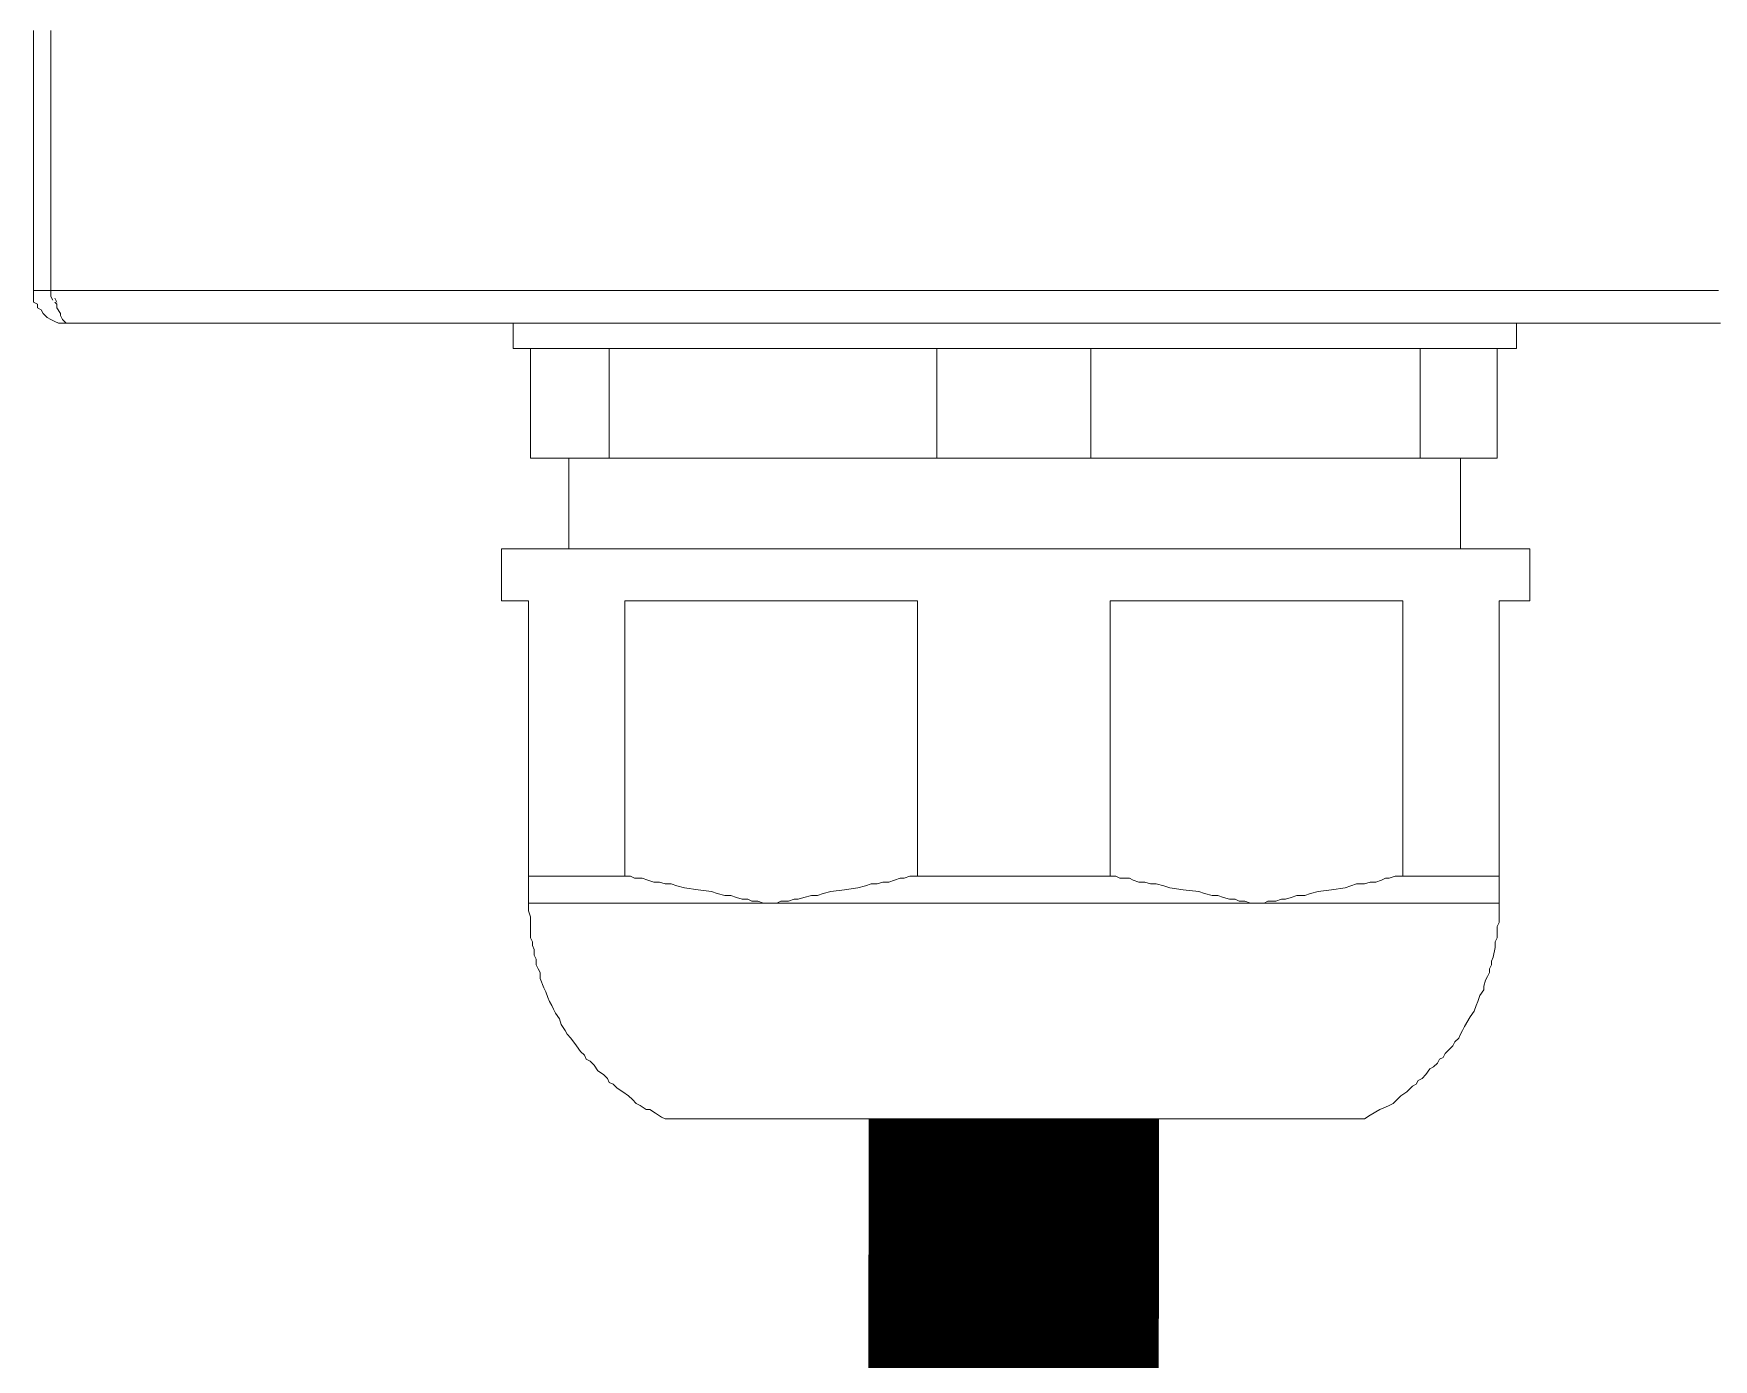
# Model space of a CAD drawing. Header units: millimetres. Extents: x 2497.4 to 2515.8, y 479.1 to 489.2.
# Drawn here: x 2504.925 to 2505.0407, y 481.9654 to 482.0567 of the extents above; entities that cross this region are included whole.
import ezdxf

# ---------------------------------------------------------------- set-up
doc = ezdxf.new("R2010")
doc.units = ezdxf.units.MM

# ---------------------------------------------------------------- blocks, each defined once
blk = doc.blocks.new('G$C8D530D04')
at = {"color": 1, "lineweight": 9}
for points in [[(0.39392, -0.50468), (0.39392, -0.50441), (0.39392, -0.50401), (0.39392, -0.50375), (0.39392, -0.50349), (0.39392, -0.50322), (0.39392, -0.50282), (0.39392, -0.50242), (0.39392, -0.50203), (0.39392, -0.50163), (0.39392, -0.5011), (0.39392, -0.50057), (0.39392, -0.50004), (0.39392, -0.49951), (0.39392, -0.49884), (0.39392, -0.49818), (0.39392, -0.49752), (0.39392, -0.49685), (0.39392, -0.49619), (0.39392, -0.49539), (0.39392, -0.49473), (0.39392, -0.49394), (0.39392, -0.49301), (0.39392, -0.49221), (0.39392, -0.49142), (0.39392, -0.49049), (0.39392, -0.48956), (0.39392, -0.48863), (0.39392, -0.4877), (0.39392, -0.48677)], [(0.39511, -0.50468), (0.39511, -0.50441), (0.39511, -0.50401), (0.39511, -0.50375), (0.39511, -0.50349), (0.39511, -0.50322), (0.39511, -0.50282), (0.39511, -0.50242), (0.39511, -0.50203), (0.39511, -0.50163), (0.39511, -0.5011), (0.39511, -0.50057), (0.39511, -0.50004), (0.39511, -0.49951), (0.39511, -0.49884), (0.39511, -0.49818), (0.39511, -0.49752), (0.39511, -0.49685), (0.39511, -0.49619), (0.39511, -0.49539), (0.39511, -0.49473), (0.39511, -0.49394), (0.39511, -0.49301), (0.39511, -0.49221), (0.39511, -0.49142), (0.39511, -0.49049), (0.39511, -0.48956), (0.39511, -0.48863), (0.39511, -0.4877), (0.39511, -0.48677)], [(0.39392, -0.50468), (0.39418, -0.50468), (0.39445, -0.50468), (0.39471, -0.50468), (0.39498, -0.50468), (0.39511, -0.50468)], [(0.39392, -0.50468), (0.39392, -0.50494), (0.39392, -0.50521), (0.39392, -0.50547), (0.39418, -0.50561), (0.39418, -0.50587), (0.39445, -0.506), (0.39458, -0.50627), (0.39485, -0.50653), (0.39511, -0.50667), (0.39538, -0.5068), (0.39564, -0.50693), (0.39591, -0.50693), (0.39617, -0.50693)], [(0.50997, -0.50468), (0.50904, -0.50468), (0.50798, -0.50468), (0.50692, -0.50468), (0.50586, -0.50468), (0.5048, -0.50468), (0.50374, -0.50468), (0.50254, -0.50468), (0.50135, -0.50468), (0.50016, -0.50468), (0.49896, -0.50468), (0.49777, -0.50468), (0.49644, -0.50468), (0.49525, -0.50468), (0.49392, -0.50468), (0.4926, -0.50468), (0.49127, -0.50468), (0.48994, -0.50468), (0.48862, -0.50468), (0.48729, -0.50468), (0.48583, -0.50468), (0.48451, -0.50468), (0.48305, -0.50468), (0.48159, -0.50468), (0.48026, -0.50468), (0.47734, -0.50468), (0.47443, -0.50468), (0.47137, -0.50468), (0.46846, -0.50468), (0.46541, -0.50468), (0.45944, -0.50468), (0.45347, -0.50468), (0.45042, -0.50468), (0.44737, -0.50468), (0.44445, -0.50468), (0.44153, -0.50468), (0.43861, -0.50468), (0.43716, -0.50468), (0.43583, -0.50468), (0.43437, -0.50468), (0.43304, -0.50468), (0.43158, -0.50468), (0.43026, -0.50468), (0.42893, -0.50468), (0.42761, -0.50468), (0.42628, -0.50468), (0.42495, -0.50468), (0.42363, -0.50468), (0.42243, -0.50468), (0.42111, -0.50468), (0.41991, -0.50468), (0.41872, -0.50468), (0.41753, -0.50468), (0.41633, -0.50468), (0.41514, -0.50468), (0.41408, -0.50468), (0.41302, -0.50468), (0.41196, -0.50468), (0.41089, -0.50468), (0.40983, -0.50468), (0.40891, -0.50468), (0.40784, -0.50468), (0.40692, -0.50468), (0.40599, -0.50468), (0.40519, -0.50468), (0.4044, -0.50468), (0.40347, -0.50468), (0.4028, -0.50468), (0.40201, -0.50468), (0.40135, -0.50468), (0.40055, -0.50468), (0.40002, -0.50468), (0.39936, -0.50468), (0.39882, -0.50468), (0.39829, -0.50468), (0.39776, -0.50468), (0.39737, -0.50468), (0.39683, -0.50468), (0.39657, -0.50468), (0.39617, -0.50468), (0.39591, -0.50468), (0.39564, -0.50468), (0.39538, -0.50468), (0.39511, -0.50468)], [(0.39524, -0.50534), (0.39511, -0.50508), (0.39511, -0.50481), (0.39511, -0.50468)], [(0.39538, -0.50521), (0.39551, -0.50547)], [(0.39577, -0.50627), (0.39551, -0.50587), (0.39551, -0.50561), (0.39538, -0.50547)], [(0.39617, -0.50693), (0.39591, -0.50667), (0.39577, -0.5064), (0.39577, -0.50627)], [(0.5101, -0.50693), (0.50918, -0.50693), (0.50811, -0.50693), (0.50719, -0.50693), (0.50613, -0.50693), (0.50506, -0.50693), (0.504, -0.50693), (0.50294, -0.50693), (0.50175, -0.50693), (0.50069, -0.50693), (0.49949, -0.50693), (0.4983, -0.50693), (0.49711, -0.50693), (0.49578, -0.50693), (0.49459, -0.50693), (0.49339, -0.50693), (0.49207, -0.50693), (0.49074, -0.50693), (0.48941, -0.50693), (0.48809, -0.50693), (0.48676, -0.50693), (0.48543, -0.50693), (0.48397, -0.50693), (0.48265, -0.50693), (0.48119, -0.50693), (0.47986, -0.50693), (0.47694, -0.50693), (0.47416, -0.50693), (0.47124, -0.50693), (0.46832, -0.50693), (0.46541, -0.50693), (0.45944, -0.50693), (0.45347, -0.50693), (0.45055, -0.50693), (0.44763, -0.50693), (0.44472, -0.50693), (0.4418, -0.50693), (0.43901, -0.50693), (0.43755, -0.50693), (0.43623, -0.50693), (0.43477, -0.50693), (0.43344, -0.50693), (0.43212, -0.50693), (0.43079, -0.50693), (0.42946, -0.50693), (0.42814, -0.50693), (0.42681, -0.50693), (0.42548, -0.50693), (0.42429, -0.50693), (0.42296, -0.50693), (0.42177, -0.50693), (0.42058, -0.50693), (0.41938, -0.50693), (0.41819, -0.50693), (0.41713, -0.50693), (0.41593, -0.50693), (0.41487, -0.50693), (0.41381, -0.50693), (0.41275, -0.50693), (0.41169, -0.50693), (0.41076, -0.50693), (0.4097, -0.50693), (0.40877, -0.50693), (0.40784, -0.50693), (0.40705, -0.50693), (0.40612, -0.50693), (0.40532, -0.50693), (0.40453, -0.50693), (0.40373, -0.50693), (0.40294, -0.50693), (0.40227, -0.50693), (0.40161, -0.50693), (0.40095, -0.50693), (0.40042, -0.50693), (0.39989, -0.50693), (0.39936, -0.50693), (0.39882, -0.50693), (0.39843, -0.50693), (0.39803, -0.50693), (0.39763, -0.50693), (0.39723, -0.50693), (0.39697, -0.50693), (0.3967, -0.50693), (0.39644, -0.50693), (0.39617, -0.50693)], [(0.42694, -0.50866), (0.42694, -0.50839), (0.42694, -0.50813), (0.42694, -0.50773), (0.42694, -0.50746), (0.42694, -0.5072), (0.42694, -0.50693)], [(0.49605, -0.50866), (0.49605, -0.50839), (0.49605, -0.50813), (0.49605, -0.50773), (0.49605, -0.50746), (0.49605, -0.5072), (0.49605, -0.50693)], [(0.42694, -0.50866), (0.42721, -0.50866), (0.42747, -0.50866), (0.42774, -0.50866), (0.428, -0.50866), (0.42814, -0.50866)], [(0.43357, -0.50866), (0.43331, -0.50866), (0.43304, -0.50866), (0.43265, -0.50866), (0.43225, -0.50866), (0.43185, -0.50866), (0.43132, -0.50866), (0.43079, -0.50866), (0.43039, -0.50866), (0.42986, -0.50866), (0.42946, -0.50866), (0.4292, -0.50866), (0.4288, -0.50866), (0.42853, -0.50866), (0.42827, -0.50866), (0.42814, -0.50866)], [(0.42814, -0.51622), (0.42814, -0.51595), (0.42814, -0.51569), (0.42814, -0.51529), (0.42814, -0.51502), (0.42814, -0.51476), (0.42814, -0.51449), (0.42814, -0.5141), (0.42814, -0.51383), (0.42814, -0.51317), (0.42814, -0.51237), (0.42814, -0.51171), (0.42814, -0.51104), (0.42814, -0.51065), (0.42814, -0.51038), (0.42814, -0.51012), (0.42814, -0.50972), (0.42814, -0.50932), (0.42814, -0.50906), (0.42814, -0.50879), (0.42814, -0.50866)], [(0.43357, -0.50866), (0.43384, -0.50866), (0.43411, -0.50866), (0.4345, -0.50866), (0.43477, -0.50866), (0.43503, -0.50866), (0.4353, -0.50866), (0.43557, -0.50866), (0.43596, -0.50866), (0.43623, -0.50866), (0.43663, -0.50866), (0.43702, -0.50866), (0.43742, -0.50866), (0.43782, -0.50866), (0.43835, -0.50866), (0.43875, -0.50866), (0.43928, -0.50866), (0.43968, -0.50866), (0.4406, -0.50866), (0.44167, -0.50866), (0.44273, -0.50866), (0.44485, -0.50866), (0.44697, -0.50866), (0.4479, -0.50866), (0.44896, -0.50866), (0.44989, -0.50866), (0.45042, -0.50866), (0.45082, -0.50866), (0.45135, -0.50866), (0.45175, -0.50866), (0.45214, -0.50866), (0.45254, -0.50866), (0.45294, -0.50866), (0.45334, -0.50866), (0.45374, -0.50866), (0.454, -0.50866), (0.4544, -0.50866), (0.45466, -0.50866), (0.45493, -0.50866), (0.4552, -0.50866), (0.45559, -0.50866), (0.45586, -0.50866), (0.45612, -0.50866)], [(0.43357, -0.51622), (0.43357, -0.51595), (0.43357, -0.51569), (0.43357, -0.51529), (0.43357, -0.51502), (0.43357, -0.51476), (0.43357, -0.51449), (0.43357, -0.5141), (0.43357, -0.51383), (0.43357, -0.51317), (0.43357, -0.51237), (0.43357, -0.51171), (0.43357, -0.51104), (0.43357, -0.51065), (0.43357, -0.51038), (0.43357, -0.51012), (0.43357, -0.50972), (0.43357, -0.50932), (0.43357, -0.50906), (0.43357, -0.50879), (0.43357, -0.50866)], [(0.46673, -0.50866), (0.46647, -0.50866), (0.4662, -0.50866), (0.46581, -0.50866), (0.46554, -0.50866), (0.46514, -0.50866), (0.46474, -0.50866), (0.46435, -0.50866), (0.46382, -0.50866), (0.46342, -0.50866), (0.46289, -0.50866), (0.46249, -0.50866), (0.46143, -0.50866), (0.4605, -0.50866), (0.45997, -0.50866), (0.45944, -0.50866), (0.45904, -0.50866), (0.45864, -0.50866), (0.45811, -0.50866), (0.45785, -0.50866), (0.45745, -0.50866), (0.45705, -0.50866), (0.45678, -0.50866), (0.45652, -0.50866), (0.45625, -0.50866), (0.45612, -0.50866)], [(0.45612, -0.51622), (0.45612, -0.51595), (0.45612, -0.51569), (0.45612, -0.51529), (0.45612, -0.51502), (0.45612, -0.51476), (0.45612, -0.51449), (0.45612, -0.5141), (0.45612, -0.51383), (0.45612, -0.51317), (0.45612, -0.51237), (0.45612, -0.51171), (0.45612, -0.51104), (0.45612, -0.51065), (0.45612, -0.51038), (0.45612, -0.51012), (0.45612, -0.50972), (0.45612, -0.50932), (0.45612, -0.50906), (0.45612, -0.50879), (0.45612, -0.50866)], [(0.46673, -0.50866), (0.467, -0.50866), (0.4674, -0.50866), (0.46779, -0.50866), (0.46806, -0.50866), (0.46832, -0.50866), (0.46859, -0.50866), (0.46885, -0.50866), (0.46925, -0.50866), (0.46952, -0.50866), (0.46992, -0.50866), (0.47031, -0.50866), (0.47071, -0.50866), (0.47111, -0.50866), (0.47164, -0.50866), (0.47204, -0.50866), (0.47244, -0.50866), (0.47297, -0.50866), (0.4739, -0.50866), (0.47496, -0.50866), (0.47602, -0.50866), (0.47814, -0.50866), (0.48026, -0.50866), (0.48119, -0.50866), (0.48225, -0.50866), (0.48318, -0.50866), (0.48371, -0.50866), (0.48411, -0.50866), (0.48464, -0.50866), (0.48504, -0.50866), (0.48543, -0.50866), (0.48583, -0.50866), (0.48623, -0.50866), (0.48663, -0.50866), (0.48703, -0.50866), (0.48729, -0.50866), (0.48756, -0.50866), (0.48795, -0.50866), (0.48822, -0.50866), (0.48849, -0.50866), (0.48888, -0.50866), (0.48915, -0.50866), (0.48941, -0.50866)], [(0.46673, -0.51622), (0.46673, -0.51595), (0.46673, -0.51569), (0.46673, -0.51529), (0.46673, -0.51502), (0.46673, -0.51476), (0.46673, -0.51449), (0.46673, -0.5141), (0.46673, -0.51383), (0.46673, -0.51317), (0.46673, -0.51237), (0.46673, -0.51171), (0.46673, -0.51104), (0.46673, -0.51065), (0.46673, -0.51038), (0.46673, -0.51012), (0.46673, -0.50972), (0.46673, -0.50932), (0.46673, -0.50906), (0.46673, -0.50879), (0.46673, -0.50866)], [(0.49472, -0.50866), (0.49445, -0.50866), (0.49419, -0.50866), (0.49392, -0.50866), (0.49366, -0.50866), (0.49299, -0.50866), (0.4926, -0.50866), (0.49207, -0.50866), (0.49153, -0.50866), (0.49114, -0.50866), (0.49061, -0.50866), (0.49021, -0.50866), (0.48994, -0.50866), (0.48968, -0.50866), (0.48941, -0.50866)], [(0.48941, -0.51622), (0.48941, -0.51595), (0.48941, -0.51569), (0.48941, -0.51529), (0.48941, -0.51502), (0.48941, -0.51476), (0.48941, -0.51449), (0.48941, -0.5141), (0.48941, -0.51383), (0.48941, -0.51317), (0.48941, -0.51237), (0.48941, -0.51171), (0.48941, -0.51104), (0.48941, -0.51065), (0.48941, -0.51038), (0.48941, -0.51012), (0.48941, -0.50972), (0.48941, -0.50932), (0.48941, -0.50906), (0.48941, -0.50879), (0.48941, -0.50866)], [(0.49472, -0.50866), (0.49498, -0.50866), (0.49538, -0.50866), (0.49565, -0.50866), (0.49591, -0.50866), (0.49605, -0.50866)], [(0.49472, -0.51622), (0.49472, -0.51595), (0.49472, -0.51569), (0.49472, -0.51529), (0.49472, -0.51502), (0.49472, -0.51476), (0.49472, -0.51449), (0.49472, -0.5141), (0.49472, -0.51383), (0.49472, -0.51317), (0.49472, -0.51237), (0.49472, -0.51171), (0.49472, -0.51104), (0.49472, -0.51065), (0.49472, -0.51038), (0.49472, -0.51012), (0.49472, -0.50972), (0.49472, -0.50932), (0.49472, -0.50906), (0.49472, -0.50879), (0.49472, -0.50866)], [(0.49472, -0.51622), (0.49445, -0.51622), (0.49419, -0.51622), (0.49392, -0.51622), (0.49353, -0.51622), (0.49313, -0.51622), (0.49286, -0.51622), (0.49246, -0.51622), (0.4922, -0.51622), (0.4918, -0.51622), (0.49153, -0.51622), (0.49114, -0.51622), (0.49074, -0.51622), (0.49034, -0.51622), (0.48994, -0.51622), (0.48955, -0.51622), (0.48902, -0.51622), (0.48862, -0.51622), (0.48809, -0.51622), (0.48756, -0.51622), (0.48703, -0.51622), (0.48663, -0.51622), (0.48596, -0.51622), (0.48543, -0.51622), (0.4849, -0.51622), (0.48437, -0.51622), (0.48371, -0.51622), (0.48318, -0.51622), (0.48252, -0.51622), (0.48185, -0.51622), (0.48066, -0.51622), (0.47933, -0.51622), (0.47788, -0.51622), (0.47655, -0.51622), (0.47509, -0.51622), (0.47363, -0.51622), (0.47217, -0.51622), (0.47071, -0.51622), (0.46912, -0.51622), (0.46766, -0.51622), (0.46461, -0.51622), (0.46143, -0.51622), (0.45838, -0.51622), (0.4552, -0.51622), (0.45374, -0.51622), (0.45214, -0.51622), (0.45068, -0.51622), (0.44922, -0.51622), (0.44777, -0.51622), (0.44631, -0.51622), (0.44498, -0.51622), (0.44365, -0.51622), (0.44233, -0.51622), (0.441, -0.51622), (0.44034, -0.51622), (0.43981, -0.51622), (0.43915, -0.51622), (0.43861, -0.51622), (0.43795, -0.51622), (0.43742, -0.51622), (0.43689, -0.51622), (0.43636, -0.51622), (0.43583, -0.51622), (0.4353, -0.51622), (0.43477, -0.51622), (0.43437, -0.51622), (0.43384, -0.51622), (0.43344, -0.51622), (0.43291, -0.51622), (0.43252, -0.51622), (0.43212, -0.51622), (0.43172, -0.51622), (0.43145, -0.51622), (0.43106, -0.51622), (0.43066, -0.51622), (0.43039, -0.51622), (0.43013, -0.51622), (0.42986, -0.51622), (0.4296, -0.51622), (0.42933, -0.51622), (0.42907, -0.51622), (0.4288, -0.51622), (0.42853, -0.51622), (0.42827, -0.51622), (0.42814, -0.51622)], [(0.43079, -0.51622), (0.43079, -0.51648), (0.43079, -0.51675), (0.43079, -0.51701), (0.43079, -0.51741), (0.43079, -0.51768), (0.43079, -0.51794), (0.43079, -0.51821), (0.43079, -0.51874), (0.43079, -0.5194), (0.43079, -0.51993), (0.43079, -0.52046), (0.43079, -0.52073), (0.43079, -0.52099), (0.43079, -0.52126), (0.43079, -0.52152), (0.43079, -0.52179), (0.43079, -0.52205), (0.43079, -0.52232), (0.43079, -0.52245)], [(0.4922, -0.51622), (0.4922, -0.51648), (0.4922, -0.51675), (0.4922, -0.51701), (0.4922, -0.51741), (0.4922, -0.51768), (0.4922, -0.51794), (0.4922, -0.51821), (0.4922, -0.51874), (0.4922, -0.5194), (0.4922, -0.51993), (0.4922, -0.52046), (0.4922, -0.52073), (0.4922, -0.52099), (0.4922, -0.52126), (0.4922, -0.52152), (0.4922, -0.52179), (0.4922, -0.52205), (0.4922, -0.52232), (0.4922, -0.52245)], [(0.49697, -0.52245), (0.49671, -0.52245), (0.49631, -0.52245), (0.49605, -0.52245), (0.49578, -0.52245), (0.49551, -0.52245), (0.49525, -0.52245), (0.49498, -0.52245), (0.49459, -0.52245), (0.49432, -0.52245), (0.49392, -0.52245), (0.49353, -0.52245), (0.49313, -0.52245), (0.49273, -0.52245), (0.49233, -0.52245), (0.49193, -0.52245), (0.4914, -0.52245), (0.49087, -0.52245), (0.49047, -0.52245), (0.48994, -0.52245), (0.48941, -0.52245), (0.48888, -0.52245), (0.48835, -0.52245), (0.48769, -0.52245), (0.48716, -0.52245), (0.4865, -0.52245), (0.48596, -0.52245), (0.4853, -0.52245), (0.48464, -0.52245), (0.48397, -0.52245), (0.48331, -0.52245), (0.48265, -0.52245), (0.48199, -0.52245), (0.48053, -0.52245), (0.47907, -0.52245), (0.47761, -0.52245), (0.47615, -0.52245), (0.47456, -0.52245), (0.47297, -0.52245), (0.47137, -0.52245), (0.46978, -0.52245), (0.46819, -0.52245), (0.46488, -0.52245), (0.46156, -0.52245), (0.45824, -0.52245), (0.45493, -0.52245), (0.45334, -0.52245), (0.45161, -0.52245), (0.45002, -0.52245), (0.44856, -0.52245), (0.44697, -0.52245), (0.44551, -0.52245), (0.44392, -0.52245), (0.44246, -0.52245), (0.44113, -0.52245), (0.44047, -0.52245), (0.43981, -0.52245), (0.43915, -0.52245), (0.43848, -0.52245), (0.43782, -0.52245), (0.43716, -0.52245), (0.43649, -0.52245), (0.43596, -0.52245), (0.4353, -0.52245), (0.43477, -0.52245), (0.43424, -0.52245), (0.43371, -0.52245), (0.43318, -0.52245), (0.43265, -0.52245), (0.43212, -0.52245), (0.43158, -0.52245), (0.43119, -0.52245), (0.43079, -0.52245), (0.43026, -0.52245), (0.42986, -0.52245), (0.42946, -0.52245), (0.42907, -0.52245), (0.4288, -0.52245), (0.4284, -0.52245), (0.42814, -0.52245), (0.42787, -0.52245), (0.42761, -0.52245), (0.42734, -0.52245), (0.42708, -0.52245), (0.42668, -0.52245), (0.42641, -0.52245), (0.42615, -0.52245)], [(0.42615, -0.52245), (0.42615, -0.52272), (0.42615, -0.52298), (0.42615, -0.52338), (0.42615, -0.52364), (0.42615, -0.52431), (0.42615, -0.52497), (0.42615, -0.52524), (0.42615, -0.5255), (0.42615, -0.52577), (0.42615, -0.52603)], [(0.49697, -0.52245), (0.49697, -0.52272), (0.49697, -0.52298), (0.49697, -0.52338), (0.49697, -0.52364), (0.49697, -0.52431), (0.49697, -0.52497), (0.49697, -0.52524), (0.49697, -0.5255), (0.49697, -0.52577), (0.49697, -0.52603)], [(0.428, -0.52603), (0.42774, -0.52603), (0.42734, -0.52603), (0.42708, -0.52603), (0.42668, -0.52603), (0.42641, -0.52603), (0.42615, -0.52603)], [(0.428, -0.52603), (0.428, -0.5263), (0.428, -0.52656), (0.428, -0.52696), (0.428, -0.52723), (0.428, -0.52762), (0.428, -0.52802), (0.428, -0.52829), (0.428, -0.52855), (0.428, -0.52895), (0.428, -0.52935), (0.428, -0.52975), (0.428, -0.53001), (0.428, -0.53041), (0.428, -0.53094), (0.428, -0.53174), (0.428, -0.53266), (0.428, -0.53359), (0.428, -0.53452), (0.428, -0.53651), (0.428, -0.53837), (0.428, -0.53943), (0.428, -0.54036), (0.428, -0.54115), (0.428, -0.54208), (0.428, -0.54248), (0.428, -0.54288), (0.428, -0.54328), (0.428, -0.54367), (0.428, -0.54394), (0.428, -0.54434), (0.428, -0.54473), (0.428, -0.545), (0.428, -0.54526), (0.428, -0.54553), (0.428, -0.5458), (0.428, -0.54606), (0.428, -0.54633), (0.428, -0.54659), (0.428, -0.54686)], [(0.4548, -0.52603), (0.45453, -0.52603), (0.45426, -0.52603), (0.454, -0.52603), (0.45374, -0.52603), (0.45347, -0.52603), (0.4532, -0.52603), (0.45294, -0.52603), (0.45267, -0.52603), (0.45241, -0.52603), (0.45201, -0.52603), (0.45161, -0.52603), (0.45135, -0.52603), (0.45095, -0.52603), (0.45055, -0.52603), (0.45015, -0.52603), (0.44936, -0.52603), (0.44843, -0.52603), (0.4475, -0.52603), (0.44657, -0.52603), (0.44472, -0.52603), (0.44286, -0.52603), (0.44193, -0.52603), (0.441, -0.52603), (0.44021, -0.52603), (0.43928, -0.52603), (0.43888, -0.52603), (0.43848, -0.52603), (0.43822, -0.52603), (0.43782, -0.52603), (0.43742, -0.52603), (0.43716, -0.52603), (0.43676, -0.52603), (0.43649, -0.52603), (0.43623, -0.52603), (0.43596, -0.52603), (0.4357, -0.52603), (0.4353, -0.52603), (0.43503, -0.52603), (0.43477, -0.52603), (0.43464, -0.52603)], [(0.43464, -0.52603), (0.43464, -0.5263), (0.43464, -0.52656), (0.43464, -0.52683), (0.43464, -0.52709), (0.43464, -0.52749), (0.43464, -0.52776), (0.43464, -0.52802), (0.43464, -0.52842), (0.43464, -0.52869), (0.43464, -0.52895), (0.43464, -0.52935), (0.43464, -0.52975), (0.43464, -0.53001), (0.43464, -0.53041), (0.43464, -0.53121), (0.43464, -0.532), (0.43464, -0.53293), (0.43464, -0.53373), (0.43464, -0.53545), (0.43464, -0.53731), (0.43464, -0.5381), (0.43464, -0.53903), (0.43464, -0.53983), (0.43464, -0.54062), (0.43464, -0.54089), (0.43464, -0.54129), (0.43464, -0.54168), (0.43464, -0.54195), (0.43464, -0.54235), (0.43464, -0.54261), (0.43464, -0.54288), (0.43464, -0.54328), (0.43464, -0.54354), (0.43464, -0.54394), (0.43464, -0.54421), (0.43464, -0.54447), (0.43464, -0.54473), (0.43464, -0.545)], [(0.4548, -0.52603), (0.4548, -0.5263), (0.4548, -0.52656), (0.4548, -0.52683), (0.4548, -0.52709), (0.4548, -0.52749), (0.4548, -0.52776), (0.4548, -0.52802), (0.4548, -0.52842), (0.4548, -0.52869), (0.4548, -0.52895), (0.4548, -0.52935), (0.4548, -0.52975), (0.4548, -0.53001), (0.4548, -0.53041), (0.4548, -0.53121), (0.4548, -0.532), (0.4548, -0.53293), (0.4548, -0.53373), (0.4548, -0.53545), (0.4548, -0.53731), (0.4548, -0.5381), (0.4548, -0.53903), (0.4548, -0.53983), (0.4548, -0.54062), (0.4548, -0.54089), (0.4548, -0.54129), (0.4548, -0.54168), (0.4548, -0.54195), (0.4548, -0.54235), (0.4548, -0.54261), (0.4548, -0.54288), (0.4548, -0.54328), (0.4548, -0.54354), (0.4548, -0.54394), (0.4548, -0.54421), (0.4548, -0.54447), (0.4548, -0.54473), (0.4548, -0.545)], [(0.48822, -0.52603), (0.48795, -0.52603), (0.48756, -0.52603), (0.48716, -0.52603), (0.48689, -0.52603), (0.48663, -0.52603), (0.48636, -0.52603), (0.4861, -0.52603), (0.48583, -0.52603), (0.48543, -0.52603), (0.48517, -0.52603), (0.48477, -0.52603), (0.48437, -0.52603), (0.48397, -0.52603), (0.48358, -0.52603), (0.48278, -0.52603), (0.48185, -0.52603), (0.48092, -0.52603), (0.48, -0.52603), (0.47814, -0.52603), (0.47628, -0.52603), (0.47535, -0.52603), (0.47443, -0.52603), (0.47363, -0.52603), (0.4727, -0.52603), (0.4723, -0.52603), (0.47191, -0.52603), (0.47164, -0.52603), (0.47124, -0.52603), (0.47085, -0.52603), (0.47058, -0.52603), (0.47018, -0.52603), (0.46992, -0.52603), (0.46965, -0.52603), (0.46939, -0.52603), (0.46912, -0.52603), (0.46872, -0.52603), (0.46846, -0.52603), (0.46819, -0.52603), (0.46806, -0.52603)], [(0.46806, -0.52603), (0.46806, -0.5263), (0.46806, -0.52656), (0.46806, -0.52683), (0.46806, -0.52709), (0.46806, -0.52749), (0.46806, -0.52776), (0.46806, -0.52802), (0.46806, -0.52842), (0.46806, -0.52869), (0.46806, -0.52895), (0.46806, -0.52935), (0.46806, -0.52975), (0.46806, -0.53001), (0.46806, -0.53041), (0.46806, -0.53121), (0.46806, -0.532), (0.46806, -0.53293), (0.46806, -0.53373), (0.46806, -0.53545), (0.46806, -0.53731), (0.46806, -0.5381), (0.46806, -0.53903), (0.46806, -0.53983), (0.46806, -0.54062), (0.46806, -0.54089), (0.46806, -0.54129), (0.46806, -0.54168), (0.46806, -0.54195), (0.46806, -0.54235), (0.46806, -0.54261), (0.46806, -0.54288), (0.46806, -0.54328), (0.46806, -0.54354), (0.46806, -0.54394), (0.46806, -0.54421), (0.46806, -0.54447), (0.46806, -0.54473), (0.46806, -0.545)], [(0.48822, -0.52603), (0.48822, -0.5263), (0.48822, -0.52656), (0.48822, -0.52683), (0.48822, -0.52709), (0.48822, -0.52749), (0.48822, -0.52776), (0.48822, -0.52802), (0.48822, -0.52842), (0.48822, -0.52869), (0.48822, -0.52895), (0.48822, -0.52935), (0.48822, -0.52975), (0.48822, -0.53001), (0.48822, -0.53041), (0.48822, -0.53121), (0.48822, -0.532), (0.48822, -0.53293), (0.48822, -0.53373), (0.48822, -0.53545), (0.48822, -0.53731), (0.48822, -0.5381), (0.48822, -0.53903), (0.48822, -0.53983), (0.48822, -0.54062), (0.48822, -0.54089), (0.48822, -0.54129), (0.48822, -0.54168), (0.48822, -0.54195), (0.48822, -0.54235), (0.48822, -0.54261), (0.48822, -0.54288), (0.48822, -0.54328), (0.48822, -0.54354), (0.48822, -0.54394), (0.48822, -0.54421), (0.48822, -0.54447), (0.48822, -0.54473), (0.48822, -0.545)], [(0.49697, -0.52603), (0.49671, -0.52603), (0.49644, -0.52603), (0.49591, -0.52603), (0.49551, -0.52603), (0.49525, -0.52603), (0.49498, -0.52603), (0.49485, -0.52603)], [(0.49485, -0.54686), (0.49485, -0.54659), (0.49485, -0.54633), (0.49485, -0.54606), (0.49485, -0.5458), (0.49485, -0.54553), (0.49485, -0.54526), (0.49485, -0.545), (0.49485, -0.54473), (0.49485, -0.54434), (0.49485, -0.54394), (0.49485, -0.54367), (0.49485, -0.54328), (0.49485, -0.54288), (0.49485, -0.54248), (0.49485, -0.54208), (0.49485, -0.54115), (0.49485, -0.54036), (0.49485, -0.53943), (0.49485, -0.53837), (0.49485, -0.53651), (0.49485, -0.53452), (0.49485, -0.53359), (0.49485, -0.53266), (0.49485, -0.53174), (0.49485, -0.53094), (0.49485, -0.53041), (0.49485, -0.53001), (0.49485, -0.52975), (0.49485, -0.52935), (0.49485, -0.52895), (0.49485, -0.52855), (0.49485, -0.52829), (0.49485, -0.52802), (0.49485, -0.52762), (0.49485, -0.52736), (0.49485, -0.52696), (0.49485, -0.5267), (0.49485, -0.52643), (0.49485, -0.52617), (0.49485, -0.52603)], [(0.43464, -0.545), (0.43437, -0.545), (0.43397, -0.545), (0.43357, -0.545), (0.43331, -0.545), (0.43304, -0.545), (0.43278, -0.545), (0.43252, -0.545), (0.43198, -0.545), (0.43132, -0.545), (0.43066, -0.545), (0.43013, -0.545), (0.42986, -0.545), (0.4296, -0.545), (0.42933, -0.545), (0.42907, -0.545), (0.4288, -0.545), (0.4284, -0.545), (0.42814, -0.545), (0.428, -0.545)], [(0.44472, -0.54686), (0.44445, -0.54686), (0.44418, -0.54686), (0.44379, -0.54672), (0.44339, -0.54672), (0.44312, -0.54659), (0.44273, -0.54659), (0.44233, -0.54646), (0.44193, -0.54633), (0.44153, -0.54633), (0.441, -0.54619), (0.4406, -0.54606), (0.43968, -0.54593), (0.43875, -0.5458), (0.43822, -0.54566), (0.43782, -0.54553), (0.43742, -0.54553), (0.43702, -0.5454), (0.43663, -0.5454), (0.43623, -0.54526), (0.43583, -0.54513), (0.43557, -0.54513), (0.4353, -0.54513), (0.43503, -0.545), (0.43477, -0.545), (0.43464, -0.545)], [(0.4548, -0.545), (0.45453, -0.545), (0.45426, -0.545), (0.45387, -0.54513), (0.4536, -0.54513), (0.4532, -0.54526), (0.45281, -0.5454), (0.45241, -0.5454), (0.45201, -0.54553), (0.45161, -0.54553), (0.45122, -0.54566), (0.45068, -0.5458), (0.44976, -0.54593), (0.44883, -0.54606), (0.4483, -0.54619), (0.4479, -0.54633), (0.4475, -0.54633), (0.44697, -0.54646), (0.44657, -0.54659), (0.44631, -0.54659), (0.44591, -0.54672), (0.44564, -0.54672), (0.44538, -0.54672), (0.44511, -0.54686), (0.44485, -0.54686), (0.44472, -0.54686)], [(0.46806, -0.545), (0.46779, -0.545), (0.46753, -0.545), (0.46726, -0.545), (0.467, -0.545), (0.4666, -0.545), (0.46607, -0.545), (0.46554, -0.545), (0.46501, -0.545), (0.46448, -0.545), (0.46395, -0.545), (0.46328, -0.545), (0.46262, -0.545), (0.46143, -0.545), (0.46023, -0.545), (0.45957, -0.545), (0.45904, -0.545), (0.45851, -0.545), (0.45785, -0.545), (0.45745, -0.545), (0.45692, -0.545), (0.45639, -0.545), (0.45599, -0.545), (0.45572, -0.545), (0.45546, -0.545), (0.4552, -0.545), (0.45493, -0.545), (0.4548, -0.545)], [(0.47827, -0.54686), (0.47801, -0.54686), (0.47774, -0.54686), (0.47734, -0.54672), (0.47694, -0.54672), (0.47668, -0.54659), (0.47628, -0.54659), (0.47588, -0.54646), (0.47549, -0.54633), (0.47509, -0.54633), (0.47456, -0.54619), (0.47416, -0.54606), (0.4731, -0.54593), (0.47217, -0.5458), (0.47177, -0.54566), (0.47124, -0.54553), (0.47085, -0.54553), (0.47045, -0.5454), (0.47005, -0.5454), (0.46965, -0.54526), (0.46939, -0.54513), (0.46899, -0.54513), (0.46872, -0.54513), (0.46846, -0.545), (0.46819, -0.545), (0.46806, -0.545)], [(0.48822, -0.545), (0.48795, -0.545), (0.48769, -0.545), (0.48729, -0.54513), (0.48703, -0.54513), (0.48676, -0.54526), (0.48636, -0.5454), (0.48596, -0.5454), (0.48557, -0.54553), (0.48504, -0.54553), (0.48464, -0.54566), (0.48424, -0.5458), (0.48331, -0.54593), (0.48238, -0.54606), (0.48185, -0.54619), (0.48146, -0.54633), (0.48092, -0.54633), (0.48053, -0.54646), (0.48013, -0.54659), (0.47986, -0.54659), (0.47947, -0.54672), (0.4792, -0.54672), (0.47893, -0.54672), (0.47867, -0.54686), (0.4784, -0.54686), (0.47827, -0.54686)], [(0.49485, -0.545), (0.49459, -0.545), (0.49432, -0.545), (0.49406, -0.545), (0.49379, -0.545), (0.49339, -0.545), (0.49313, -0.545), (0.49273, -0.545), (0.4922, -0.545), (0.49153, -0.545), (0.491, -0.545), (0.49034, -0.545), (0.49008, -0.545), (0.48981, -0.545), (0.48955, -0.545), (0.48928, -0.545), (0.48902, -0.545), (0.48875, -0.545), (0.48849, -0.545), (0.48822, -0.545)], [(0.428, -0.54686), (0.42827, -0.54686), (0.42853, -0.54686), (0.4288, -0.54686), (0.4292, -0.54686), (0.42946, -0.54686), (0.42973, -0.54686), (0.42999, -0.54686), (0.43026, -0.54686), (0.43052, -0.54686), (0.43092, -0.54686), (0.43119, -0.54686), (0.43158, -0.54686), (0.43198, -0.54686), (0.43238, -0.54686), (0.43278, -0.54686), (0.43331, -0.54686), (0.43371, -0.54686), (0.43424, -0.54686), (0.43464, -0.54686), (0.43517, -0.54686), (0.4357, -0.54686), (0.43623, -0.54686), (0.43676, -0.54686), (0.43729, -0.54686), (0.43795, -0.54686), (0.43848, -0.54686), (0.43901, -0.54686), (0.43968, -0.54686), (0.44034, -0.54686), (0.44087, -0.54686), (0.4422, -0.54686), (0.44352, -0.54686), (0.44485, -0.54686), (0.44631, -0.54686), (0.44777, -0.54686), (0.44922, -0.54686), (0.45068, -0.54686), (0.45214, -0.54686), (0.45374, -0.54686), (0.4552, -0.54686), (0.45838, -0.54686), (0.46143, -0.54686), (0.46461, -0.54686), (0.46766, -0.54686), (0.46925, -0.54686), (0.47071, -0.54686), (0.4723, -0.54686), (0.47376, -0.54686), (0.47522, -0.54686), (0.47655, -0.54686), (0.47801, -0.54686), (0.47933, -0.54686), (0.48066, -0.54686), (0.48199, -0.54686), (0.48265, -0.54686), (0.48318, -0.54686), (0.48384, -0.54686), (0.48437, -0.54686), (0.48504, -0.54686), (0.48557, -0.54686), (0.4861, -0.54686), (0.48663, -0.54686), (0.48716, -0.54686), (0.48769, -0.54686), (0.48822, -0.54686), (0.48875, -0.54686), (0.48915, -0.54686), (0.48968, -0.54686), (0.49008, -0.54686), (0.49047, -0.54686), (0.49087, -0.54686), (0.49127, -0.54686), (0.49167, -0.54686), (0.49207, -0.54686), (0.49233, -0.54686), (0.4926, -0.54686), (0.49299, -0.54686), (0.49326, -0.54686), (0.49353, -0.54686), (0.49392, -0.54686), (0.49419, -0.54686), (0.49445, -0.54686), (0.49472, -0.54686), (0.49485, -0.54686)], [(0.428, -0.54686), (0.428, -0.54712), (0.428, -0.54739), (0.42814, -0.54779), (0.42814, -0.54818), (0.42814, -0.54845), (0.42814, -0.54871), (0.42814, -0.54898), (0.42814, -0.54924), (0.42827, -0.54951), (0.42827, -0.54978), (0.4284, -0.55004), (0.4284, -0.55044), (0.42853, -0.5507), (0.42853, -0.5511), (0.42867, -0.55137), (0.4288, -0.55163), (0.4288, -0.55203), (0.42907, -0.55269), (0.4292, -0.55296), (0.42933, -0.55336), (0.42946, -0.55362), (0.4296, -0.55389), (0.42973, -0.55415), (0.42986, -0.55442), (0.43013, -0.55481), (0.43026, -0.55521), (0.43052, -0.55561), (0.43066, -0.55588), (0.43092, -0.55614), (0.43132, -0.55667), (0.43158, -0.55707), (0.43185, -0.55733), (0.43198, -0.5576), (0.43225, -0.55773), (0.43252, -0.558), (0.43278, -0.5584), (0.43318, -0.55866), (0.43344, -0.55893), (0.43357, -0.55919), (0.43384, -0.55932), (0.43411, -0.55959), (0.4345, -0.55985), (0.4349, -0.56012), (0.43517, -0.56038), (0.43543, -0.56065), (0.4357, -0.56078), (0.4361, -0.56105), (0.43636, -0.56105), (0.43676, -0.56131), (0.43716, -0.56158), (0.43742, -0.56171), (0.43755, -0.56171)], [(0.4853, -0.56171), (0.48557, -0.56171), (0.48596, -0.56145), (0.48663, -0.56105), (0.48703, -0.56091), (0.48729, -0.56078), (0.48756, -0.56065), (0.48782, -0.56038), (0.48809, -0.56012), (0.48849, -0.55985), (0.48888, -0.55946), (0.48915, -0.55932), (0.48928, -0.55906), (0.48955, -0.55893), (0.48981, -0.55866), (0.49008, -0.55826), (0.49034, -0.55813), (0.49061, -0.55787), (0.49074, -0.5576), (0.491, -0.55747), (0.49114, -0.5572), (0.49167, -0.55667), (0.4918, -0.55641), (0.49207, -0.55614), (0.4922, -0.55588), (0.49233, -0.55561), (0.49246, -0.55535), (0.49286, -0.55468), (0.49313, -0.55428), (0.49326, -0.55389), (0.49339, -0.55362), (0.49353, -0.55322), (0.49379, -0.55283), (0.49379, -0.55256), (0.49392, -0.55216), (0.49406, -0.5519), (0.49419, -0.55163), (0.49419, -0.55137), (0.49432, -0.5511), (0.49432, -0.55084), (0.49445, -0.55057), (0.49459, -0.54991), (0.49459, -0.54951), (0.49472, -0.54924), (0.49472, -0.54898), (0.49472, -0.54871), (0.49472, -0.54845), (0.49485, -0.54818), (0.49485, -0.54779), (0.49485, -0.54752), (0.49485, -0.54712), (0.49485, -0.54686)], [(0.4853, -0.56171), (0.48504, -0.56171), (0.48477, -0.56171), (0.48451, -0.56171), (0.48411, -0.56171), (0.48371, -0.56171), (0.48331, -0.56171), (0.48305, -0.56171), (0.48278, -0.56171), (0.48252, -0.56171), (0.48225, -0.56171), (0.48185, -0.56171), (0.48159, -0.56171), (0.48132, -0.56171), (0.48092, -0.56171), (0.48066, -0.56171), (0.48026, -0.56171), (0.47947, -0.56171), (0.47867, -0.56171), (0.47788, -0.56171), (0.47708, -0.56171), (0.47615, -0.56171), (0.47522, -0.56171), (0.47429, -0.56171), (0.47323, -0.56171), (0.4723, -0.56171), (0.47124, -0.56171), (0.47018, -0.56171), (0.46912, -0.56171), (0.46806, -0.56171), (0.467, -0.56171), (0.46594, -0.56171), (0.46368, -0.56171), (0.46143, -0.56171), (0.45917, -0.56171), (0.45705, -0.56171), (0.45586, -0.56171), (0.4548, -0.56171), (0.45374, -0.56171), (0.45267, -0.56171), (0.45161, -0.56171), (0.45055, -0.56171), (0.44962, -0.56171), (0.44869, -0.56171), (0.44763, -0.56171), (0.44671, -0.56171), (0.44591, -0.56171), (0.44498, -0.56171), (0.44418, -0.56171), (0.44339, -0.56171), (0.44273, -0.56171), (0.44233, -0.56171), (0.44193, -0.56171), (0.44167, -0.56171), (0.44127, -0.56171), (0.441, -0.56171), (0.44074, -0.56171), (0.44034, -0.56171), (0.44007, -0.56171), (0.43981, -0.56171), (0.43954, -0.56171), (0.43915, -0.56171), (0.43888, -0.56171), (0.43848, -0.56171), (0.43822, -0.56171), (0.43795, -0.56171), (0.43769, -0.56171), (0.43755, -0.56171)]]:
    blk.add_lwpolyline(points, dxfattribs=at)

msp = doc.modelspace()

# ---------------------------------------------------------------- linework, layer by layer
at = {"color": 6, "const_width": 0.02}
msp.add_lwpolyline([(2504.99249, 481.982), (2504.99157, 481.07652)], dxfattribs=at)

# ---------------------------------------------------------------- next in the draw order: block references
msp.add_blockref('G$C8D530D04', (2504.53106, 482.54371))

doc.saveas('drawing.dxf')
